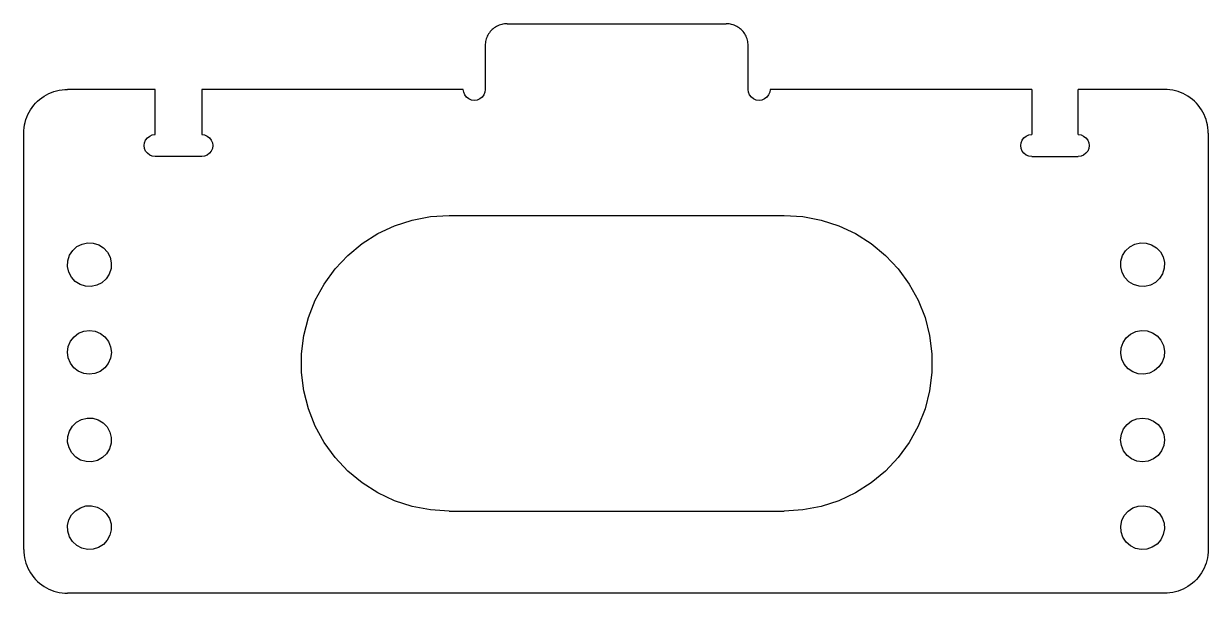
# Model space of a CAD drawing. Extents: x -14.2 to 14.2, y -7 to 7.
# Drawn here: x 0.64 to 14.16, y -7 to -0.5 of the extents above; entities that cross this region are included whole.
import ezdxf

# ---------------------------------------------------------------- set-up
doc = ezdxf.new("R2010")
doc.units = 0
doc.header["$MEASUREMENT"] = 0
doc.layers.get('0').update_dxf_attribs({"linetype": 'CONTINUOUS'})

msp = doc.modelspace()

# ---------------------------------------------------------------- linework, layer by layer
for p, q in [((6.022, -0.539), (6.009, -0.548)), ((6.036, -0.531), (6.022, -0.539)), ((6.05, -0.524), (6.036, -0.531)), ((6.064, -0.518), (6.05, -0.524)), ((6.079, -0.512), (6.064, -0.518)), ((6.094, -0.508), (6.079, -0.512)), ((6.109, -0.504), (6.094, -0.508)), ((6.125, -0.502), (6.109, -0.504)), ((6.141, -0.5), (6.125, -0.502)), ((6.156, -0.5), (6.141, -0.5)), ((6.156, -0.5), (8.656, -0.5)), ((8.672, -0.5), (8.656, -0.5)), ((8.688, -0.502), (8.672, -0.5)), ((8.703, -0.504), (8.688, -0.502)), ((8.718, -0.508), (8.703, -0.504)), ((8.734, -0.512), (8.718, -0.508)), ((8.748, -0.518), (8.734, -0.512)), ((8.763, -0.524), (8.748, -0.518)), ((8.777, -0.531), (8.763, -0.524)), ((8.79, -0.539), (8.777, -0.531)), ((8.803, -0.548), (8.79, -0.539)), ((5.918, -0.673), (5.914, -0.688)), ((5.924, -0.658), (5.918, -0.673)), ((5.93, -0.644), (5.924, -0.658)), ((5.937, -0.63), (5.93, -0.644)), ((5.945, -0.616), (5.937, -0.63)), ((5.954, -0.603), (5.945, -0.616)), ((5.964, -0.591), (5.954, -0.603)), ((5.974, -0.579), (5.964, -0.591)), ((5.985, -0.568), (5.974, -0.579)), ((5.997, -0.557), (5.985, -0.568)), ((6.009, -0.548), (5.997, -0.557)), ((8.816, -0.557), (8.803, -0.548)), ((8.827, -0.568), (8.816, -0.557)), ((8.838, -0.579), (8.827, -0.568)), ((8.849, -0.591), (8.838, -0.579)), ((8.859, -0.603), (8.849, -0.591)), ((8.867, -0.616), (8.859, -0.603)), ((8.875, -0.63), (8.867, -0.616)), ((8.882, -0.644), (8.875, -0.63)), ((8.889, -0.658), (8.882, -0.644)), ((8.894, -0.673), (8.889, -0.658)), ((8.898, -0.688), (8.894, -0.673)), ((5.907, -0.734), (5.906, -0.75)), ((5.906, -0.75), (5.906, -1.25)), ((5.908, -0.719), (5.907, -0.734)), ((5.911, -0.703), (5.908, -0.719)), ((5.914, -0.688), (5.911, -0.703)), ((8.902, -0.703), (8.898, -0.688)), ((8.904, -0.719), (8.902, -0.703)), ((8.906, -0.734), (8.904, -0.719)), ((8.906, -0.75), (8.906, -0.734)), ((8.906, -1.25), (8.906, -0.75)), ((0.822, -1.365), (0.847, -1.345)), ((0.847, -1.345), (0.873, -1.328)), ((0.873, -1.328), (0.9, -1.312)), ((0.9, -1.312), (0.928, -1.298)), ((0.928, -1.298), (0.957, -1.285)), ((0.957, -1.285), (0.986, -1.274)), ((0.986, -1.274), (1.016, -1.266)), ((1.016, -1.266), (1.047, -1.259)), ((1.047, -1.259), (1.078, -1.254)), ((1.078, -1.254), (1.109, -1.251)), ((1.109, -1.251), (1.141, -1.25)), ((2.141, -1.25), (1.141, -1.25)), ((2.141, -1.766), (2.141, -1.25)), ((2.672, -1.25), (2.672, -1.766)), ((5.656, -1.25), (2.672, -1.25)), ((5.661, -1.282), (5.656, -1.25)), ((5.673, -1.312), (5.661, -1.282)), ((5.693, -1.338), (5.673, -1.312)), ((5.719, -1.358), (5.693, -1.338)), ((5.87, -1.338), (5.844, -1.358)), ((5.89, -1.312), (5.87, -1.338)), ((5.902, -1.282), (5.89, -1.312)), ((5.906, -1.25), (5.902, -1.282)), ((8.911, -1.282), (8.906, -1.25)), ((8.923, -1.312), (8.911, -1.282)), ((8.943, -1.338), (8.923, -1.312)), ((8.969, -1.358), (8.943, -1.338)), ((9.12, -1.338), (9.094, -1.358)), ((9.14, -1.312), (9.12, -1.338)), ((9.152, -1.282), (9.14, -1.312)), ((9.156, -1.25), (9.152, -1.282)), ((12.141, -1.25), (9.156, -1.25)), ((12.141, -1.25), (12.141, -1.766)), ((13.656, -1.25), (12.672, -1.25)), ((12.672, -1.766), (12.672, -1.25)), ((13.688, -1.251), (13.656, -1.25)), ((13.719, -1.254), (13.688, -1.251)), ((13.75, -1.259), (13.719, -1.254)), ((13.781, -1.266), (13.75, -1.259)), ((13.811, -1.274), (13.781, -1.266)), ((13.84, -1.285), (13.811, -1.274)), ((13.869, -1.298), (13.84, -1.285)), ((13.897, -1.312), (13.869, -1.298)), ((13.924, -1.328), (13.897, -1.312)), ((13.95, -1.345), (13.924, -1.328)), ((13.975, -1.365), (13.95, -1.345)), ((0.702, -1.509), (0.718, -1.482)), ((0.718, -1.482), (0.736, -1.456)), ((0.736, -1.456), (0.755, -1.431)), ((0.755, -1.431), (0.776, -1.408)), ((0.776, -1.408), (0.798, -1.386)), ((0.798, -1.386), (0.822, -1.365)), ((5.749, -1.371), (5.719, -1.358)), ((5.781, -1.375), (5.749, -1.371)), ((5.814, -1.371), (5.781, -1.375)), ((5.844, -1.358), (5.814, -1.371)), ((8.999, -1.371), (8.969, -1.358)), ((9.031, -1.375), (8.999, -1.371)), ((9.064, -1.371), (9.031, -1.375)), ((9.094, -1.358), (9.064, -1.371)), ((13.999, -1.386), (13.975, -1.365)), ((14.021, -1.408), (13.999, -1.386)), ((14.042, -1.431), (14.021, -1.408)), ((14.061, -1.456), (14.042, -1.431)), ((14.078, -1.482), (14.061, -1.456)), ((14.094, -1.509), (14.078, -1.482)), ((0.656, -1.626), (0.665, -1.595)), ((0.665, -1.595), (0.676, -1.566)), ((0.676, -1.566), (0.688, -1.537)), ((0.688, -1.537), (0.702, -1.509)), ((14.109, -1.537), (14.094, -1.509)), ((14.121, -1.566), (14.109, -1.537)), ((14.132, -1.595), (14.121, -1.566)), ((14.141, -1.626), (14.132, -1.595)), ((0.641, -1.75), (0.642, -1.719)), ((0.641, -6.5), (0.641, -1.75)), ((0.642, -1.719), (0.645, -1.687)), ((0.645, -1.687), (0.649, -1.656)), ((0.649, -1.656), (0.656, -1.626)), ((14.147, -1.656), (14.141, -1.626)), ((14.152, -1.687), (14.147, -1.656)), ((14.155, -1.719), (14.152, -1.687)), ((14.156, -1.75), (14.155, -1.719)), ((14.156, -1.75), (14.156, -6.5)), ((2.016, -1.891), (2.02, -1.858)), ((2.02, -1.923), (2.016, -1.891)), ((2.02, -1.858), (2.032, -1.828)), ((2.032, -1.828), (2.052, -1.802)), ((2.052, -1.802), (2.078, -1.782)), ((2.078, -1.782), (2.108, -1.77)), ((2.108, -1.77), (2.141, -1.766)), ((2.672, -1.766), (2.704, -1.77)), ((2.704, -1.77), (2.734, -1.782)), ((2.734, -1.782), (2.76, -1.802)), ((2.76, -1.802), (2.78, -1.828)), ((2.78, -1.828), (2.793, -1.858)), ((2.793, -1.858), (2.797, -1.891)), ((2.797, -1.891), (2.793, -1.923)), ((12.016, -1.891), (12.02, -1.858)), ((12.02, -1.923), (12.016, -1.891)), ((12.02, -1.858), (12.032, -1.828)), ((12.032, -1.828), (12.052, -1.802)), ((12.052, -1.802), (12.078, -1.782)), ((12.078, -1.782), (12.108, -1.77)), ((12.108, -1.77), (12.141, -1.766)), ((12.672, -1.766), (12.704, -1.77)), ((12.704, -1.77), (12.734, -1.782)), ((12.734, -1.782), (12.76, -1.802)), ((12.76, -1.802), (12.78, -1.828)), ((12.78, -1.828), (12.793, -1.858)), ((12.793, -1.858), (12.797, -1.891)), ((12.797, -1.891), (12.793, -1.923)), ((2.032, -1.953), (2.02, -1.923)), ((2.052, -1.979), (2.032, -1.953)), ((2.078, -1.999), (2.052, -1.979)), ((2.108, -2.011), (2.078, -1.999)), ((2.141, -2.016), (2.108, -2.011)), ((2.672, -2.016), (2.141, -2.016)), ((2.704, -2.011), (2.672, -2.016)), ((2.734, -1.999), (2.704, -2.011)), ((2.76, -1.979), (2.734, -1.999)), ((2.78, -1.953), (2.76, -1.979)), ((2.793, -1.923), (2.78, -1.953)), ((12.032, -1.953), (12.02, -1.923)), ((12.052, -1.979), (12.032, -1.953)), ((12.078, -1.999), (12.052, -1.979)), ((12.108, -2.011), (12.078, -1.999)), ((12.141, -2.016), (12.108, -2.011)), ((12.141, -2.016), (12.672, -2.016)), ((12.704, -2.011), (12.672, -2.016)), ((12.734, -1.999), (12.704, -2.011)), ((12.76, -1.979), (12.734, -1.999)), ((12.78, -1.953), (12.76, -1.979)), ((12.793, -1.923), (12.78, -1.953)), ((5.074, -2.741), (5.282, -2.701)), ((5.282, -2.701), (5.494, -2.687)), ((5.494, -2.687), (9.319, -2.687)), ((9.319, -2.687), (9.53, -2.701)), ((9.53, -2.701), (9.738, -2.741)), ((4.681, -2.896), (4.873, -2.806)), ((4.873, -2.806), (5.074, -2.741)), ((9.738, -2.741), (9.94, -2.806)), ((9.94, -2.806), (10.132, -2.896)), ((4.502, -3.01), (4.681, -2.896)), ((10.132, -2.896), (10.311, -3.01)), ((1.165, -3.143), (1.2, -3.088)), ((1.2, -3.088), (1.248, -3.044)), ((1.248, -3.044), (1.307, -3.015)), ((1.307, -3.015), (1.37, -3.001)), ((1.37, -3.001), (1.435, -3.004)), ((1.435, -3.004), (1.498, -3.024)), ((1.498, -3.024), (1.552, -3.059)), ((1.552, -3.059), (1.596, -3.108)), ((1.596, -3.108), (1.626, -3.166)), ((4.339, -3.145), (4.502, -3.01)), ((10.311, -3.01), (10.474, -3.145)), ((13.178, -3.147), (13.213, -3.092)), ((13.213, -3.092), (13.26, -3.047)), ((13.26, -3.047), (13.318, -3.016)), ((13.318, -3.016), (13.381, -3.001)), ((13.381, -3.001), (13.446, -3.003)), ((13.446, -3.003), (13.509, -3.022)), ((13.509, -3.022), (13.564, -3.056)), ((13.564, -3.056), (13.609, -3.104)), ((13.609, -3.104), (13.64, -3.161)), ((1.141, -3.27), (1.145, -3.205)), ((1.145, -3.205), (1.165, -3.143)), ((1.626, -3.166), (1.64, -3.23)), ((1.64, -3.23), (1.637, -3.295)), ((4.194, -3.299), (4.339, -3.145)), ((10.474, -3.145), (10.619, -3.299)), ((13.158, -3.275), (13.159, -3.21)), ((13.159, -3.21), (13.178, -3.147)), ((13.64, -3.161), (13.655, -3.225)), ((13.655, -3.225), (13.653, -3.29)), ((1.155, -3.334), (1.141, -3.27)), ((1.185, -3.392), (1.155, -3.334)), ((1.617, -3.357), (1.581, -3.412)), ((1.637, -3.295), (1.617, -3.357)), ((4.069, -3.471), (4.194, -3.299)), ((10.619, -3.299), (10.744, -3.471)), ((13.173, -3.339), (13.158, -3.275)), ((13.203, -3.396), (13.173, -3.339)), ((13.634, -3.353), (13.6, -3.408)), ((13.653, -3.29), (13.634, -3.353)), ((1.229, -3.441), (1.185, -3.392)), ((1.284, -3.476), (1.229, -3.441)), ((1.346, -3.496), (1.284, -3.476)), ((1.411, -3.499), (1.346, -3.496)), ((1.475, -3.485), (1.411, -3.499)), ((1.533, -3.456), (1.475, -3.485)), ((1.581, -3.412), (1.533, -3.456)), ((3.967, -3.656), (4.069, -3.471)), ((10.744, -3.471), (10.846, -3.656)), ((13.248, -3.444), (13.203, -3.396)), ((13.304, -3.478), (13.248, -3.444)), ((13.366, -3.497), (13.304, -3.478)), ((13.431, -3.499), (13.366, -3.497)), ((13.495, -3.484), (13.431, -3.499)), ((13.552, -3.453), (13.495, -3.484)), ((13.6, -3.408), (13.552, -3.453)), ((3.889, -3.854), (3.967, -3.656)), ((10.846, -3.656), (10.924, -3.854)), ((3.836, -4.059), (3.889, -3.854)), ((10.924, -3.854), (10.976, -4.059)), ((1.215, -4.072), (1.267, -4.033)), ((1.267, -4.033), (1.327, -4.008)), ((1.327, -4.008), (1.392, -4)), ((1.392, -4), (1.457, -4.009)), ((1.457, -4.009), (1.517, -4.034)), ((1.517, -4.034), (1.568, -4.074)), ((13.22, -4.084), (13.269, -4.041)), ((13.269, -4.041), (13.328, -4.013)), ((13.328, -4.013), (13.392, -4)), ((13.392, -4), (13.457, -4.005)), ((13.457, -4.005), (13.518, -4.027)), ((13.518, -4.027), (13.572, -4.063)), ((1.141, -4.249), (1.149, -4.184)), ((1.149, -4.184), (1.175, -4.124)), ((1.175, -4.124), (1.215, -4.072)), ((1.568, -4.074), (1.608, -4.126)), ((1.608, -4.126), (1.632, -4.187)), ((1.632, -4.187), (1.641, -4.251)), ((3.81, -4.269), (3.836, -4.059)), ((10.976, -4.059), (11.003, -4.269)), ((13.161, -4.199), (13.183, -4.138)), ((13.183, -4.138), (13.22, -4.084)), ((13.572, -4.063), (13.615, -4.113)), ((13.615, -4.113), (13.644, -4.171)), ((13.644, -4.171), (13.656, -4.235)), ((1.149, -4.313), (1.141, -4.249)), ((1.173, -4.374), (1.149, -4.313)), ((1.632, -4.316), (1.606, -4.376)), ((1.641, -4.251), (1.632, -4.316)), ((3.81, -4.481), (3.81, -4.269)), ((11.003, -4.269), (11.003, -4.481)), ((13.157, -4.265), (13.161, -4.199)), ((13.169, -4.329), (13.157, -4.265)), ((13.651, -4.301), (13.63, -4.362)), ((13.656, -4.235), (13.651, -4.301)), ((1.213, -4.426), (1.173, -4.374)), ((1.264, -4.466), (1.213, -4.426)), ((1.566, -4.428), (1.514, -4.467)), ((1.606, -4.376), (1.566, -4.428)), ((13.197, -4.387), (13.169, -4.329)), ((13.24, -4.437), (13.197, -4.387)), ((13.294, -4.473), (13.24, -4.437)), ((13.544, -4.459), (13.485, -4.487)), ((13.593, -4.416), (13.544, -4.459)), ((13.63, -4.362), (13.593, -4.416)), ((1.325, -4.491), (1.264, -4.466)), ((1.389, -4.5), (1.325, -4.491)), ((1.454, -4.492), (1.389, -4.5)), ((1.514, -4.467), (1.454, -4.492)), ((3.836, -4.691), (3.81, -4.481)), ((11.003, -4.481), (10.976, -4.691)), ((13.356, -4.495), (13.294, -4.473)), ((13.421, -4.5), (13.356, -4.495)), ((13.485, -4.487), (13.421, -4.5)), ((3.889, -4.896), (3.836, -4.691)), ((10.976, -4.691), (10.924, -4.896)), ((3.967, -5.094), (3.889, -4.896)), ((10.924, -4.896), (10.846, -5.094)), ((13.342, -5.008), (13.407, -5)), ((13.407, -5), (13.471, -5.009)), ((1.162, -5.149), (1.196, -5.093)), ((1.196, -5.093), (1.243, -5.048)), ((1.243, -5.048), (1.3, -5.017)), ((1.3, -5.017), (1.364, -5.001)), ((1.364, -5.001), (1.429, -5.003)), ((1.429, -5.003), (1.492, -5.021)), ((1.492, -5.021), (1.547, -5.055)), ((1.547, -5.055), (1.592, -5.102)), ((1.592, -5.102), (1.624, -5.16)), ((4.069, -5.279), (3.967, -5.094)), ((10.846, -5.094), (10.744, -5.279)), ((13.165, -5.185), (13.19, -5.125)), ((13.19, -5.125), (13.23, -5.073)), ((13.23, -5.073), (13.281, -5.033)), ((13.281, -5.033), (13.342, -5.008)), ((13.471, -5.009), (13.531, -5.034)), ((13.531, -5.034), (13.583, -5.073)), ((13.583, -5.073), (13.623, -5.125)), ((13.623, -5.125), (13.648, -5.186)), ((1.142, -5.277), (1.144, -5.212)), ((1.144, -5.212), (1.162, -5.149)), ((1.624, -5.16), (1.639, -5.223)), ((1.639, -5.223), (1.638, -5.288)), ((13.156, -5.25), (13.165, -5.185)), ((13.165, -5.314), (13.156, -5.25)), ((13.648, -5.186), (13.656, -5.25)), ((13.656, -5.25), (13.648, -5.315)), ((1.158, -5.34), (1.142, -5.277)), ((1.189, -5.398), (1.158, -5.34)), ((1.234, -5.445), (1.189, -5.398)), ((1.619, -5.351), (1.585, -5.407)), ((1.638, -5.288), (1.619, -5.351)), ((4.194, -5.451), (4.069, -5.279)), ((10.744, -5.279), (10.619, -5.451)), ((13.19, -5.375), (13.165, -5.314)), ((13.229, -5.427), (13.19, -5.375)), ((13.623, -5.375), (13.583, -5.427)), ((13.648, -5.315), (13.623, -5.375)), ((1.29, -5.479), (1.234, -5.445)), ((1.352, -5.497), (1.29, -5.479)), ((1.418, -5.499), (1.352, -5.497)), ((1.481, -5.483), (1.418, -5.499)), ((1.538, -5.452), (1.481, -5.483)), ((1.585, -5.407), (1.538, -5.452)), ((4.339, -5.605), (4.194, -5.451)), ((10.619, -5.451), (10.474, -5.605)), ((13.281, -5.466), (13.229, -5.427)), ((13.341, -5.491), (13.281, -5.466)), ((13.406, -5.5), (13.341, -5.491)), ((13.471, -5.492), (13.406, -5.5)), ((13.531, -5.467), (13.471, -5.492)), ((13.583, -5.427), (13.531, -5.467)), ((4.502, -5.74), (4.339, -5.605)), ((10.474, -5.605), (10.311, -5.74)), ((4.681, -5.854), (4.502, -5.74)), ((10.311, -5.74), (10.132, -5.854)), ((4.873, -5.944), (4.681, -5.854)), ((5.074, -6.009), (4.873, -5.944)), ((9.94, -5.944), (9.738, -6.009)), ((10.132, -5.854), (9.94, -5.944)), ((1.187, -6.105), (1.231, -6.057)), ((1.231, -6.057), (1.287, -6.023)), ((1.287, -6.023), (1.349, -6.003)), ((1.349, -6.003), (1.414, -6.001)), ((1.414, -6.001), (1.478, -6.016)), ((1.478, -6.016), (1.536, -6.046)), ((1.536, -6.046), (1.583, -6.091)), ((5.282, -6.049), (5.074, -6.009)), ((5.494, -6.062), (5.282, -6.049)), ((5.494, -6.062), (9.319, -6.062)), ((9.53, -6.049), (9.319, -6.062)), ((9.738, -6.009), (9.53, -6.049)), ((13.198, -6.111), (13.241, -6.062)), ((13.241, -6.062), (13.295, -6.026)), ((13.295, -6.026), (13.357, -6.005)), ((13.357, -6.005), (13.422, -6.001)), ((13.422, -6.001), (13.486, -6.013)), ((13.486, -6.013), (13.545, -6.042)), ((13.545, -6.042), (13.594, -6.085)), ((1.142, -6.226), (1.156, -6.163)), ((1.156, -6.163), (1.187, -6.105)), ((1.583, -6.091), (1.618, -6.146)), ((1.618, -6.146), (1.637, -6.208)), ((1.637, -6.208), (1.639, -6.274)), ((13.157, -6.234), (13.169, -6.17)), ((13.169, -6.17), (13.198, -6.111)), ((13.594, -6.085), (13.63, -6.139)), ((13.63, -6.139), (13.651, -6.201)), ((13.651, -6.201), (13.656, -6.266)), ((1.144, -6.292), (1.142, -6.226)), ((1.163, -6.354), (1.144, -6.292)), ((1.625, -6.337), (1.594, -6.395)), ((1.639, -6.274), (1.625, -6.337)), ((13.161, -6.299), (13.157, -6.234)), ((13.182, -6.361), (13.161, -6.299)), ((13.643, -6.33), (13.614, -6.389)), ((13.656, -6.266), (13.643, -6.33)), ((1.198, -6.409), (1.163, -6.354)), ((1.246, -6.454), (1.198, -6.409)), ((1.303, -6.484), (1.246, -6.454)), ((1.367, -6.499), (1.303, -6.484)), ((1.495, -6.477), (1.432, -6.497)), ((1.55, -6.443), (1.495, -6.477)), ((1.594, -6.395), (1.55, -6.443)), ((13.219, -6.415), (13.182, -6.361)), ((13.268, -6.458), (13.219, -6.415)), ((13.326, -6.487), (13.268, -6.458)), ((13.39, -6.499), (13.326, -6.487)), ((13.517, -6.474), (13.455, -6.495)), ((13.571, -6.438), (13.517, -6.474)), ((13.614, -6.389), (13.571, -6.438)), ((0.641, -6.5), (0.642, -6.531)), ((0.642, -6.531), (0.645, -6.563)), ((0.645, -6.563), (0.649, -6.594)), ((0.649, -6.594), (0.656, -6.624)), ((1.432, -6.497), (1.367, -6.499)), ((13.455, -6.495), (13.39, -6.499)), ((14.147, -6.594), (14.141, -6.624)), ((14.152, -6.563), (14.147, -6.594)), ((14.155, -6.531), (14.152, -6.563)), ((14.156, -6.5), (14.155, -6.531)), ((0.656, -6.624), (0.665, -6.655)), ((0.665, -6.655), (0.676, -6.684)), ((0.676, -6.684), (0.688, -6.713)), ((0.688, -6.713), (0.702, -6.741)), ((0.702, -6.741), (0.718, -6.768)), ((14.094, -6.741), (14.078, -6.768)), ((14.109, -6.713), (14.094, -6.741)), ((14.121, -6.684), (14.109, -6.713)), ((14.132, -6.655), (14.121, -6.684)), ((14.141, -6.624), (14.132, -6.655)), ((0.718, -6.768), (0.736, -6.794)), ((0.736, -6.794), (0.755, -6.819)), ((0.755, -6.819), (0.776, -6.842)), ((0.776, -6.842), (0.798, -6.864)), ((0.798, -6.864), (0.822, -6.885)), ((0.822, -6.885), (0.847, -6.905)), ((13.975, -6.885), (13.95, -6.905)), ((13.999, -6.864), (13.975, -6.885)), ((14.021, -6.842), (13.999, -6.864)), ((14.042, -6.819), (14.021, -6.842)), ((14.061, -6.794), (14.042, -6.819)), ((14.078, -6.768), (14.061, -6.794)), ((0.847, -6.905), (0.873, -6.922)), ((0.873, -6.922), (0.9, -6.938)), ((0.9, -6.938), (0.928, -6.952)), ((0.928, -6.952), (0.957, -6.965)), ((0.957, -6.965), (0.986, -6.976)), ((0.986, -6.976), (1.016, -6.984)), ((1.016, -6.984), (1.047, -6.991)), ((1.047, -6.991), (1.078, -6.996)), ((1.078, -6.996), (1.109, -6.999)), ((1.109, -6.999), (1.141, -7)), ((13.656, -7), (1.141, -7)), ((13.688, -6.999), (13.656, -7)), ((13.719, -6.996), (13.688, -6.999)), ((13.75, -6.991), (13.719, -6.996)), ((13.781, -6.984), (13.75, -6.991)), ((13.811, -6.976), (13.781, -6.984)), ((13.84, -6.965), (13.811, -6.976)), ((13.869, -6.952), (13.84, -6.965)), ((13.897, -6.938), (13.869, -6.952)), ((13.924, -6.922), (13.897, -6.938)), ((13.95, -6.905), (13.924, -6.922))]:
    msp.add_line(p, q)

doc.saveas('drawing.dxf')
